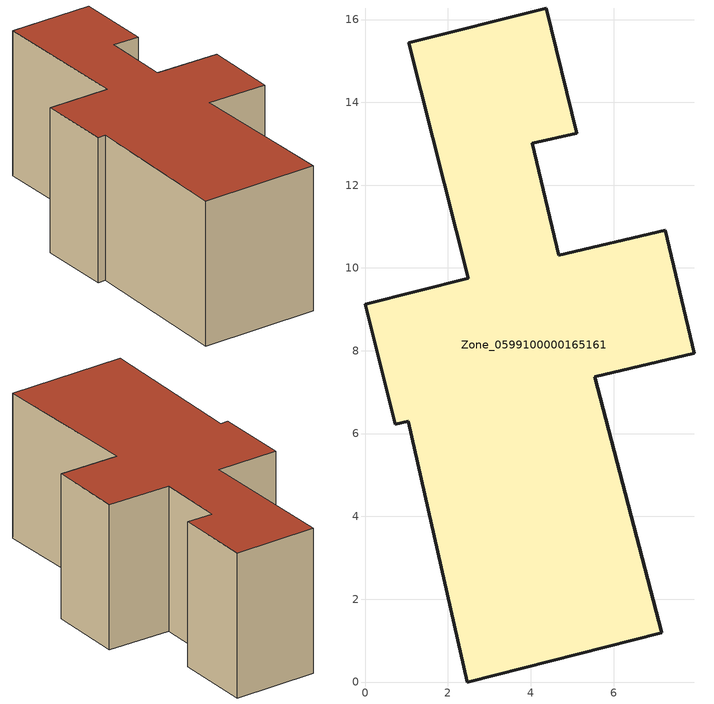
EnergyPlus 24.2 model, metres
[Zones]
Zone_0599100000165161
 floor ground (C_G): 0.73,6.22 0,9.13 2.49,9.75 1.05,15.44 4.37,16.28 5.11,13.26 4.04,13.01 4.68,10.31 7.25,10.91 7.95,7.94 5.55,7.37 7.16,1.19 2.47,0 1.04,6.3 z0
 wall outside (C_F): 1.04,6.3 2.47,0 7.16,1.19 5.55,7.37 7.95,7.94 7.25,10.91 4.68,10.31 4.04,13.01 5.11,13.26 4.37,16.28 1.05,15.44 2.49,9.75 0,9.13 0.73,6.22 1.04,6.3 z0:5.92
 roof outside (C_R): 0,9.13 0.73,6.22 1.04,6.3 2.47,0 7.16,1.19 5.55,7.37 7.95,7.94 7.25,10.91 4.68,10.31 4.04,13.01 5.11,13.26 4.37,16.28 1.05,15.44 2.49,9.75 z5.92
[BUILDING]
Pand.0599100000165161: North Axis=0; Terrain=City; Loads Convergence Tolerance Value=0.04; Temperature Convergence Tolerance Value=0.4; Solar Distribution=FullExterior; Maximum Number of Warmup Days=25; Minimum Number of Warmup Days=1
[Site:Location]
Rotterdam.The.Hague.AP_ZH_NLD Design_Conditions: Latitude=51.96; Longitude=4.45; Time Zone=1; Elevation=-4.5
[SITE:GROUNDTEMPERATURE:BUILDINGSURFACE]
18, 18, 18, 18, 18, 18, 18, 18, 18, 18, 18, 18
[MATERIAL] Thermal Absorptance=0.9; Solar Absorptance=0.7; Visible Absorptance=0.7
Name | Roughness | Thickness | Conductivity | Density | Specific Heat
G.TI.1965-1974 | MediumSmooth | 0.15 | 0.882353 | 540 | 1210
F.TI.1965-1974 | Rough | 0.3 | 0.697674 | 1920 | 840
R.TI.1965-1974 | MediumRough | 0.2 | 0.232558 | 1500 | 1000
[CONSTRUCTION]
C_G: G.TI.1965-1974
C_F: F.TI.1965-1974
C_R: R.TI.1965-1974
[ZONE]
Zone_0599100000165161: Type=1; Multiplier=1; Ceiling Height=Autocalculate; Volume=Autocalculate; Floor Area=autocalculate; Part of Total Floor Area=Yes
[ZONEINFILTRATION:DESIGNFLOWRATE]
Infil_Zone_0599100000165161: Zone or ZoneList or Space or SpaceList=Zone_0599100000165161; Schedule=AlwaysOn; Design Flow Rate Calculation Method=Flow/Area; Flow Rate per Floor Area=0.003; Constant Term Coefficient=1; Temperature Term Coefficient=0; Velocity Term Coefficient=0; Velocity Squared Term Coefficient=0
[HVACTEMPLATE:ZONE:IDEALLOADSAIRSYSTEM]
Zone_0599100000165161: Maximum Heating Supply Air Temperature=50; Minimum Cooling Supply Air Temperature=13; Maximum Heating Supply Air Humidity Ratio=0.0156; Minimum Cooling Supply Air Humidity Ratio=0.0077; Heating Limit=NoLimit; Cooling Limit=NoLimit; Dehumidification Control Type=ConstantSensibleHeatRatio; Cooling Sensible Heat Ratio=0.7; Dehumidification Setpoint=60; Humidification Control Type=None; Humidification Setpoint=30; Outdoor Air Method=None; Outdoor Air Flow Rate per Person=0.00944; Outdoor Air Flow Rate per Zone Floor Area=0; Outdoor Air Flow Rate per Zone=0; Demand Controlled Ventilation Type=None; Outdoor Air Economizer Type=NoEconomizer; Heat Recovery Type=None; Sensible Heat Recovery Effectiveness=0.7; Latent Heat Recovery Effectiveness=0.65
[ZONECONTROL:THERMOSTAT]
ThermostatControl_Zone_0599100000165161: Zone or ZoneList=Zone_0599100000165161; Control Type Schedule=DualSetpointControlType; Control 1=Thermostat_Zone_0599100000165161; Temperature Difference Between Cutout And Setpoint=0
[THERMOSTATSETPOINT:DUALSETPOINT]
Thermostat_Zone_0599100000165161: Heating Setpoint Temperature Schedule=HeatingSetpoint_Zone_0599100000165161; Cooling Setpoint Temperature Schedule=CoolingSetpoint_Zone_0599100000165161
[SCHEDULE:COMPACT]
HeatingSetpoint_Zone_0599100000165161: Through: 12/31, For: AllDays, Until: 24:00, 21
CoolingSetpoint_Zone_0599100000165161: Through: 12/31, For: AllDays, Until: 24:00, 24
DualSetpointControlType: Through: 12/31, For: AllDays, Until: 24:00, 4
AlwaysOn: Through: 12/31, For: AllDays, Until: 24:00, 1
